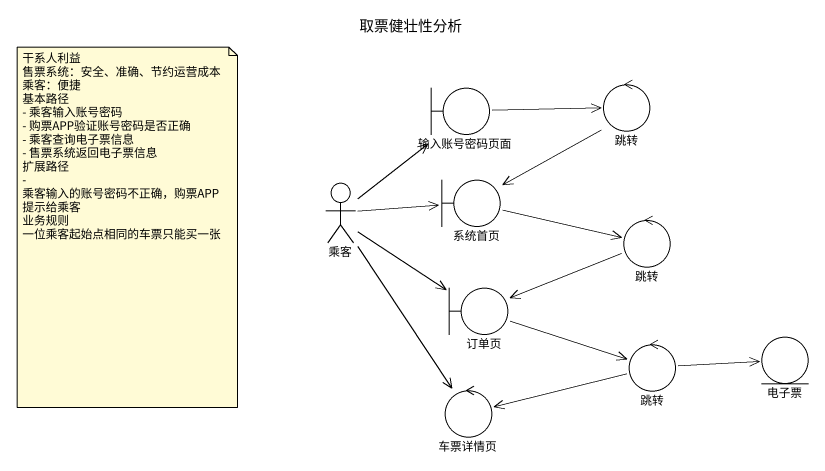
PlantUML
@startuml
title 取票健壮性分析
boundary 输入账号密码页面
control 跳转
actor 乘客
boundary 系统首页
control "跳转" as 跳转_2
boundary 订单页
control "跳转" as 跳转_3
entity 电子票
control 车票详情页
输入账号密码页面 -right-> 跳转
跳转 --> 系统首页
乘客 -up-> 输入账号密码页面
乘客 -right-> 系统首页
乘客 --> 订单页
乘客 --> 车票详情页
系统首页 -right-> 跳转_2
跳转_2 -left-> 订单页
订单页 -right-> 跳转_3
跳转_3 -right-> 电子票
跳转_3 -left-> 车票详情页
note as N1
  干系人利益
  售票系统：安全、准确、节约运营成本
  乘客：便捷
  基本路径
  - 乘客输入账号密码
  - 购票APP验证账号密码是否正确
  - 乘客查询电子票信息
  - 售票系统返回电子票信息
  扩展路径
  - 乘客输入的账号密码不正确，购票APP提示给乘客
  业务规则
  一位乘客起始点相同的车票只能买一张
end note
@enduml
